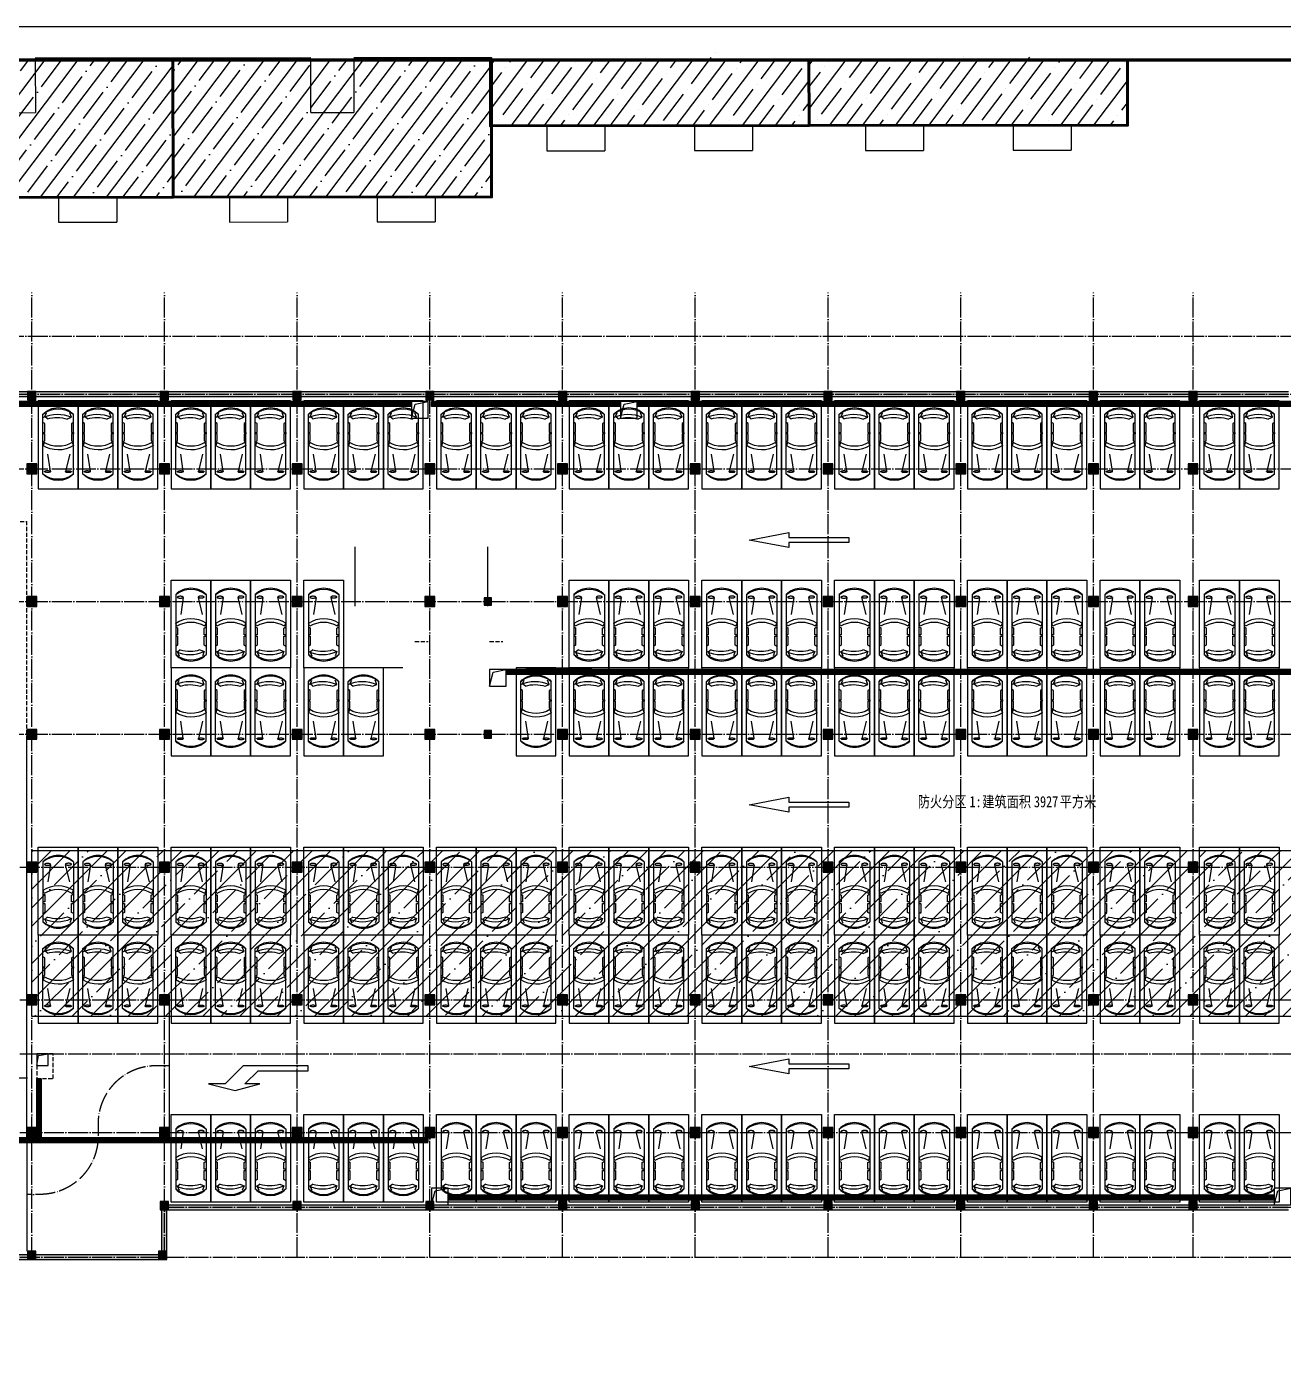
# Model space of a CAD drawing. Extents: x 1922674 to 2277828, y 3052116 to 4032933.
# Drawn here: x 2162848 to 2238592, y 3524327 to 3604810 of the extents above; entities that cross this region are included whole.
import ezdxf

# ---------------------------------------------------------------- set-up
doc = ezdxf.new("R2010")
doc.units = 0
doc.header["$LTSCALE"] = 2
doc.linetypes.add('DASH', pattern=[0.35, 0.25, -0.1])
doc.linetypes.add('DOTE', pattern=[2.42, 2, -0.2, 0.02, -0.2])
doc.layers.get('0').update_dxf_attribs({"linetype": 'CONTINUOUS'})
for name, color, linetype in [('1建筑内墙', 4, 'CONTINUOUS'), ('AXIS', 3, 'CONTINUOUS'), ('DOTE', 1, 'DOTE'), ('HANDRAIL', 3, 'CONTINUOUS'), ('PUB_TEXT', 7, 'CONTINUOUS'), ('PUB_TITLE', 4, 'CONTINUOUS'), ('WINDOW', 4, 'CONTINUOUS'), ('填充', 251, 'CONTINUOUS'), ('墙__实线', 3, 'CONTINUOUS'), ('建筑细部轮廓', 7, 'CONTINUOUS'), ('建筑群', 5, 'CONTINUOUS'), ('排水2', 252, 'CONTINUOUS'), ('柱', 2, 'CONTINUOUS'), ('细轮廓', 7, 'CONTINUOUS'), ('道路', 5, 'CONTINUOUS'), ('铺装1', 254, 'CONTINUOUS')]:
    doc.layers.add(name, color=color, linetype=linetype)
doc.layers.add('早期建筑轮廓线', color=7, linetype='CONTINUOUS', lineweight=60)
doc.styles.add('-黑体', font='simhei.ttf', dxfattribs={"width": 0.8})
doc.styles.get("Standard").update_dxf_attribs({"font": 'simhei.ttf'})
pattern_1 = [(90, (0, 0), (-119.0625, 7e-15), []), (90, (39.69, 39.69), (-119.0625, 7e-15), [])]
pattern_2 = [(90, (0, -50), (-119.0625, 7e-15), []), (90, (39.69, -10.31), (-119.0625, 7e-15), [])]

# ---------------------------------------------------------------- blocks, each defined once
blk = doc.blocks.new('g1')
at = {"layer": '填充', "color": 4, "ltscale": 500}
for p, q in [((625508, 3584271), (627908, 3584271)), ((625508, 3578971), (625508, 3584271)), ((627908, 3584271), (627908, 3578971)), ((625790, 3583388), (625790, 3579779)), ((626249, 3583213), (626092, 3582185)), ((627404, 3582185), (627155, 3583213)), ((627627, 3583388), (627627, 3579779)), ((625868, 3581485), (625803, 3581660)), ((627548, 3581485), (627627, 3581671)), ((625790, 3581452), (625895, 3581387)), ((625895, 3580971), (625790, 3580971)), ((625790, 3580971), (625790, 3580884)), ((625790, 3580884), (625895, 3580884)), ((625895, 3581387), (625895, 3580971)), ((625895, 3580884), (625895, 3580337)), ((627509, 3581376), (627627, 3581452)), ((627509, 3580971), (627509, 3581376)), ((627627, 3580971), (627509, 3580971)), ((627509, 3580337), (627509, 3580884)), ((627509, 3580884), (627627, 3580884)), ((627627, 3580884), (627627, 3580971)), ((625895, 3580337), (625790, 3580271)), ((626065, 3580064), (625895, 3579922)), ((625895, 3579922), (626000, 3579703)), ((627260, 3580064), (627509, 3579965)), ((627509, 3579965), (627404, 3579703)), ((627627, 3580271), (627509, 3580337)), ((627908, 3578971), (625508, 3578971))]:
    blk.add_line(p, q, dxfattribs=at)
for centre, radius, start, end in [((626708, 3582478), 1293, 44.72195, 135.27805), ((626708, 3582217), 1488, 51.885, 128.115), ((625908, 3583235), 20.5, 126.48864, 180), ((625908, 3583235), 20.5, 180, 233.51136), ((625982, 3583134), 146, 107.03374, 126.48864), ((625982, 3583336), 146, 233.51136, 252.96626), ((626032, 3582971), 317, 97.23244, 107.03374), ((626032, 3583500), 317, 252.96626, 262.76756), ((626066, 3582708), 582, 90, 97.23244), ((626066, 3583762), 582, 262.76756, 270), ((626066, 3582708), 582, 82.76756, 90), ((626066, 3583762), 582, 270, 277.23244), ((626099, 3582971), 317, 72.96626, 82.76756), ((626099, 3583500), 317, 277.23244, 287.03374), ((626149, 3583134), 146, 53.51136, 72.96626), ((626149, 3583336), 146, 287.03374, 306.48864), ((626224, 3583235), 20.5, 0, 53.51136), ((626224, 3583235), 20.5, 306.48864, 0), ((627167, 3583246), 20.5, 126.48864, 180), ((627167, 3583246), 20.5, 180, 233.51136), ((627242, 3583145), 146, 107.03374, 126.48864), ((627242, 3583347), 146, 233.51136, 252.96626), ((627292, 3582981), 317, 97.23244, 107.03374), ((627292, 3583511), 317, 252.96626, 262.76756), ((627325, 3582719), 582, 90, 97.23244), ((627325, 3583773), 582, 262.76756, 270), ((627325, 3582719), 582, 82.76756, 90), ((627325, 3583773), 582, 270, 277.23244), ((627359, 3582981), 317, 72.96626, 82.76756), ((627359, 3583511), 317, 277.23244, 287.03374), ((627409, 3583145), 146, 53.51136, 72.96626), ((627409, 3583347), 146, 287.03374, 306.48864), ((627483, 3583246), 20.5, 360, 53.51136), ((627483, 3583246), 20.5, 306.48864, 0), ((626717, 3580226), 1708, 57.79102, 122.88648), ((626708, 3580065), 1650, 59.3925, 120.6075), ((626654, 3581773), 1995, 244.31325, 294.95712), ((626646, 3581926), 1951, 252.69377, 288.34853), ((626708, 3580653), 1268, 223.57202, 316.42798), ((626708, 3580900), 1449, 230.65713, 309.34287)]:
    blk.add_arc(centre, radius, start, end, dxfattribs=at)
at = {"layer": '填充', "color": 4, "ltscale": 500, "width": 0.8, "flags": 9}
for tag in ['YSIZE', 'XSIZE']:
    blk.add_attdef(tag, (625794, 3581628), '', height=0.5, rotation=270, dxfattribs=at)
blk = doc.blocks.new('a00')
at = {"layer": 'PUB_TITLE'}
blk.add_lwpolyline([(2049330, 4204231), (2376330, 4204231), (2376330, 4372431), (2049330, 4372431)], close=True, dxfattribs=at)
at = {"layer": 'PUB_TITLE', "const_width": 200}
blk.add_lwpolyline([(2054330, 4206231), (2374330, 4206231), (2374330, 4370431), (2054330, 4370431)], close=True, dxfattribs=at)

msp = doc.modelspace()

# ---------------------------------------------------------------- hatches: boundary and pattern name
at = {"ltscale": 500}
h = msp.add_hatch(dxfattribs=at)
h.set_pattern_fill('ANSI35', color=253, scale=500, angle=7.88702, style=0)
h.set_pattern_definition([(52.887, (2152972.7, 3590915.7), (-1265.95, 957.88), []), (52.887, (2154084.7, 3591069.8), (-1265.95, 957.88), [1984.375, -396.875, 0, -396.875])])
edge = h.paths.add_edge_path()
edge.add_line((2163366, 3602932), (2171666, 3602938))
h.paths.add_polyline_path([(2152466, 3602810), (2152473, 3594523), (2171673, 3594538), (2171666, 3602810)])
h = msp.add_hatch(dxfattribs=at)
h.set_pattern_fill('ANSI35', color=253, scale=500, angle=7.88702, style=0)
h.set_pattern_definition([(52.887, (2172172.7, 3590931), (-1265.95, 957.88), []), (52.887, (2173284.7, 3591085), (-1265.95, 957.88), [1984.375, -396.875, 0, -396.875])])
edge = h.paths.add_edge_path()
edge.add_line((2182566, 3602947), (2190866, 3602953))
h.paths.add_polyline_path([(2171666, 3602810), (2171673, 3594538), (2190873, 3594553), (2190866, 3602810)])
at = {"layer": 'HANDRAIL', "ltscale": 500}
h = msp.add_hatch(dxfattribs=at)
h.set_pattern_fill('ANSI35', color=8, scale=500, style=0)
h.set_pattern_definition([(45, (0, 0), (-1122.532, 1122.532), []), (45, (1122.5, 0), (-1122.532, 1122.532), [1984.375, -396.875, 0, -396.875])])
h.paths.add_polyline_path([(2163149, 3555169), (2250649, 3555169), (2250649, 3545169), (2163149, 3545169)])
at = {"layer": '墙__实线'}
for points in [[(2162899, 3582819), (2155399, 3582819), (2155399, 3582519), (2162899, 3582519)], [(2170899, 3582819), (2163399, 3582819), (2163399, 3582519), (2170899, 3582519)], [(2178898, 3582819), (2171399, 3582819), (2171399, 3582519), (2178898, 3582519)], [(2186898, 3582819), (2179398, 3582819), (2179398, 3582519), (2186898, 3582519)], [(2194898, 3582819), (2187398, 3582819), (2187398, 3582519), (2194898, 3582519)], [(2202898, 3582819), (2195398, 3582819), (2195398, 3582519), (2202898, 3582519)], [(2210898, 3582819), (2203398, 3582819), (2203398, 3582519), (2210898, 3582519)], [(2218898, 3582819), (2211398, 3582819), (2211398, 3582519), (2218898, 3582519)], [(2226898, 3582819), (2219398, 3582819), (2219398, 3582519), (2226898, 3582519)], [(2232898, 3582819), (2227398, 3582819), (2227398, 3582519), (2232898, 3582519)], [(2238898, 3582819), (2233398, 3582819), (2233398, 3582519), (2238898, 3582519)], [(2171299, 3533519), (2170998, 3533519), (2170998, 3531019), (2171299, 3531019)], [(2178898, 3533819), (2171399, 3533819), (2171399, 3533519), (2178898, 3533519)], [(2186898, 3533819), (2179398, 3533819), (2179398, 3533519), (2186898, 3533519)], [(2194898, 3533819), (2187398, 3533819), (2187398, 3533519), (2194898, 3533519)], [(2202898, 3533819), (2195398, 3533819), (2195398, 3533519), (2202898, 3533519)], [(2210898, 3533819), (2203398, 3533819), (2203398, 3533519), (2210898, 3533519)], [(2218898, 3533819), (2211398, 3533819), (2211398, 3533519), (2218898, 3533519)], [(2226898, 3533819), (2219398, 3533819), (2219398, 3533519), (2226898, 3533519)], [(2232898, 3533819), (2227398, 3533819), (2227398, 3533519), (2232898, 3533519)], [(2238898, 3533819), (2233398, 3533819), (2233398, 3533519), (2238898, 3533519)], [(2162899, 3530819), (2155399, 3530819), (2155399, 3530519), (2162899, 3530519)], [(2170799, 3530819), (2163399, 3530819), (2163399, 3530519), (2170799, 3530519)]]:
    msp.add_hatch(color=94, dxfattribs=at).paths.add_polyline_path(points)
at = {"layer": '排水2'}
h = msp.add_hatch(dxfattribs=at)
h.set_pattern_fill('ANSI32', color=256, scale=25, angle=45, style=0)
h.set_pattern_definition(pattern_1)
h.paths.add_polyline_path([(2186049, 3581919), (2186049, 3582219), (2148699, 3582219), (2148699, 3581919)])
h = msp.add_hatch(dxfattribs=at)
h.set_pattern_fill('ANSI32', color=256, scale=25, angle=45, style=0)
h.set_pattern_definition(pattern_1)
h.paths.add_polyline_path([(2198649, 3581919), (2198649, 3582219), (2187249, 3582219), (2187249, 3581919)])
h = msp.add_hatch(dxfattribs=at)
h.set_pattern_fill('ANSI32', color=256, scale=25, angle=45, style=0)
h.set_pattern_definition(pattern_1)
h.paths.add_polyline_path([(2244049, 3581919), (2244049, 3582219), (2199649, 3582219), (2199649, 3581919)])
h = msp.add_hatch(dxfattribs=at)
h.set_pattern_fill('ANSI32', color=256, scale=25, angle=45, style=0)
h.set_pattern_definition(pattern_1)
h.paths.add_polyline_path([(2249499, 3566069), (2191749, 3566069), (2191749, 3565769), (2249499, 3565769)])
h = msp.add_hatch(dxfattribs=at)
h.set_pattern_fill('ANSI32', color=256, scale=25, angle=315, style=0)
h.set_pattern_definition([(0, (0, 0), (3e-14, 119.0625), []), (0, (39.69, -39.69), (3e-14, 119.0625), [])])
h.paths.add_polyline_path([(2163749, 3541419), (2163449, 3541419), (2163449, 3537869), (2163749, 3537869)])
h = msp.add_hatch(dxfattribs=at)
h.set_pattern_fill('ANSI32', color=256, scale=25, angle=45, style=0)
h.set_pattern_definition(pattern_2)
h.paths.add_polyline_path([(2142899, 3537869), (2142899, 3537569), (2163399, 3537569), (2163399, 3537869)])
h = msp.add_hatch(dxfattribs=at)
h.set_pattern_fill('ANSI32', color=256, scale=25, angle=45, style=0)
h.set_pattern_definition([(90, (0, 0), (-119.0625, 7e-15), []), (90, (39.69, 39.69), (-119.0625, 7e-15), [])])
h.paths.add_polyline_path([(2163399, 3537869), (2164438, 3537869), (2164438, 3537569), (2163399, 3537569)])
h = msp.add_hatch(dxfattribs=at)
h.set_pattern_fill('ANSI32', color=256, scale=25, angle=45, style=0)
h.set_pattern_definition(pattern_2)
h.paths.add_polyline_path([(2187049, 3537869), (2164399, 3537869), (2164399, 3537569), (2187049, 3537569)])
h = msp.add_hatch(dxfattribs=at)
h.set_pattern_fill('ANSI32', color=256, scale=25, angle=45, style=0)
h.set_pattern_definition(pattern_1)
h.paths.add_polyline_path([(2188249, 3534419), (2188249, 3534119), (2238049, 3534119), (2238049, 3534419)])

# ---------------------------------------------------------------- linework, layer by layer
at = {"color": 253, "ltscale": 500}
for p, q in [((2204353, 3603269), (2204353, 3603269)), ((2190799, 3602453), (2191069, 3602810)), ((2190802, 3599824), (2193059, 3602810)), ((2191968, 3602683), (2192064, 3602810)), ((2192042, 3598832), (2195050, 3602810)), ((2193234, 3601725), (2194054, 3602810)), ((2194034, 3598835), (2197040, 3602810)), ((2195937, 3602667), (2195937, 3602667)), ((2196026, 3598837), (2199030, 3602810)), ((2197442, 3602026), (2198035, 3602810)), ((2198018, 3598839), (2201020, 3602810)), ((2198708, 3601069), (2199905, 3602652)), ((2200010, 3598841), (2203011, 3602810)), ((2200145, 3602968), (2200145, 3602968)), ((2201650, 3602327), (2202015, 3602810)), ((2202001, 3598844), (2205001, 3602810)), ((2202917, 3601370), (2204113, 3602953)), ((2203993, 3598846), (2206991, 3602810)), ((2205858, 3602628), (2205996, 3602810)), ((2205985, 3598848), (2208981, 3602810)), ((2207125, 3601671), (2207986, 3602810)), ((2209827, 3602613), (2209827, 3602613)), ((2209999, 3602474), (2210253, 3602810)), ((2210002, 3599846), (2212243, 3602810)), ((2211168, 3602704), (2211248, 3602810)), ((2211242, 3598854), (2214233, 3602810)), ((2212434, 3601747), (2213238, 3602810)), ((2213234, 3598856), (2216224, 3602810)), ((2215137, 3602689), (2215137, 3602689)), ((2215226, 3598858), (2218214, 3602810)), ((2216642, 3602048), (2217219, 3602810)), ((2217218, 3598861), (2220204, 3602810)), ((2217908, 3601090), (2219105, 3602673)), ((2219209, 3598863), (2222194, 3602810)), ((2219345, 3602990), (2219345, 3602990)), ((2220850, 3602349), (2221199, 3602810)), ((2221201, 3598865), (2224184, 3602810)), ((2222117, 3601391), (2223313, 3602974)), ((2223193, 3598867), (2226175, 3602810)), ((2225058, 3602650), (2225180, 3602810)), ((2225185, 3598870), (2228165, 3602810)), ((2226325, 3601692), (2227170, 3602810)), ((2229027, 3602634), (2229027, 3602634)), ((2190800, 3601138), (2191489, 3602050)), ((2191728, 3602366), (2191728, 3602366)), ((2194500, 3600768), (2195697, 3602351)), ((2197203, 3601710), (2197203, 3601710)), ((2199975, 3600111), (2201172, 3601694)), ((2201411, 3602011), (2201411, 3602011)), ((2204183, 3600412), (2205380, 3601995)), ((2205619, 3602312), (2205619, 3602312)), ((2208391, 3600713), (2209588, 3602296)), ((2210000, 3601160), (2210689, 3602071)), ((2210928, 3602388), (2210928, 3602388)), ((2213700, 3600789), (2214897, 3602372)), ((2216403, 3601731), (2216403, 3601731)), ((2219175, 3600133), (2220372, 3601716)), ((2220611, 3602032), (2220611, 3602032)), ((2223383, 3600434), (2224580, 3602017)), ((2224819, 3602333), (2224819, 3602333)), ((2227591, 3600735), (2228788, 3602318)), ((2191559, 3599509), (2192755, 3601092)), ((2192995, 3601409), (2192995, 3601409)), ((2195767, 3599810), (2196963, 3601393)), ((2202677, 3601053), (2202677, 3601053)), ((2205449, 3599455), (2206646, 3601038)), ((2206885, 3601354), (2206885, 3601354)), ((2207977, 3598850), (2210000, 3601525)), ((2210759, 3599531), (2211955, 3601114)), ((2212195, 3601430), (2212195, 3601430)), ((2214967, 3599832), (2216163, 3601415)), ((2221877, 3601075), (2221877, 3601075)), ((2224649, 3599476), (2225846, 3601059)), ((2226085, 3601376), (2226085, 3601376)), ((2227177, 3598872), (2229200, 3601547)), ((2193038, 3598833), (2194022, 3600135)), ((2194261, 3600451), (2194261, 3600451)), ((2197033, 3598853), (2198230, 3600436)), ((2198469, 3600752), (2198469, 3600752)), ((2201241, 3599154), (2202438, 3600737)), ((2203943, 3600096), (2203943, 3600096)), ((2206981, 3598849), (2207912, 3600080)), ((2208152, 3600397), (2208152, 3600397)), ((2209657, 3599756), (2210001, 3600211)), ((2212238, 3598855), (2213222, 3600156)), ((2213461, 3600473), (2213461, 3600473)), ((2216233, 3598874), (2217430, 3600457)), ((2217669, 3600774), (2217669, 3600774)), ((2220441, 3599175), (2221638, 3600758)), ((2223143, 3600117), (2223143, 3600117)), ((2226181, 3598871), (2227112, 3600102)), ((2227351, 3600418), (2227351, 3600418)), ((2228857, 3599777), (2229201, 3600232)), ((2191319, 3599193), (2191319, 3599193)), ((2195527, 3599494), (2195527, 3599494)), ((2199014, 3598840), (2199496, 3599478)), ((2199735, 3599795), (2199735, 3599795)), ((2202997, 3598845), (2203704, 3599779)), ((2209418, 3599439), (2209418, 3599439)), ((2210519, 3599214), (2210519, 3599214)), ((2214230, 3598857), (2214488, 3599199)), ((2214727, 3599515), (2214727, 3599515)), ((2218214, 3598862), (2218696, 3599500)), ((2218935, 3599816), (2218935, 3599816)), ((2222197, 3598866), (2222904, 3599801)), ((2228618, 3599461), (2228618, 3599461)), ((2191046, 3598831), (2191080, 3598876)), ((2195030, 3598836), (2195288, 3599177)), ((2205210, 3599138), (2205210, 3599138)), ((2208973, 3598851), (2209178, 3599123)), ((2209969, 3598852), (2210003, 3598897)), ((2210246, 3598853), (2210280, 3598898)), ((2224410, 3599160), (2224410, 3599160)), ((2228173, 3598873), (2228378, 3599144)), ((2229169, 3598874), (2229203, 3598918))]:
    msp.add_line(p, q, dxfattribs=at)
at = {"layer": '1建筑内墙', "linetype": 'DASH', "ltscale": 500}
for p, q in [((2186249, 3567769), (2187049, 3567769)), ((2190749, 3567769), (2191549, 3567769))]:
    msp.add_line(p, q, dxfattribs=at)
at = {"layer": 'AXIS'}
for p, q in [((2182649, 3569889), (2182649, 3573472)), ((2190649, 3569889), (2190649, 3573472)), ((2185517, 3566169), (2181522, 3566169)), ((2192926, 3566169), (2196921, 3566169))]:
    msp.add_line(p, q, dxfattribs=at)
at = {"layer": 'DOTE', "ltscale": 300}
for p, q in [((2163149, 3530669), (2163149, 3588797)), ((2171149, 3530669), (2171149, 3588797)), ((2179149, 3530669), (2179149, 3588797)), ((2187149, 3530669), (2187149, 3588797)), ((2195149, 3530669), (2195149, 3588797)), ((2203149, 3530669), (2203149, 3588797)), ((2211149, 3530669), (2211149, 3588797)), ((2219149, 3530669), (2219149, 3588797)), ((2227149, 3530669), (2227149, 3588797)), ((2233149, 3530669), (2233149, 3588797)), ((2056924, 3586169), (2254113, 3586169)), ((2149149, 3582669), (2253863, 3582669)), ((2056924, 3578169), (2253863, 3578169)), ((2056924, 3570169), (2253863, 3570169)), ((2056924, 3562169), (2253863, 3562169)), ((2140663, 3554169), (2253863, 3554169)), ((2140663, 3546169), (2253863, 3546169)), ((2140663, 3542919), (2253863, 3542919)), ((2140663, 3538169), (2253863, 3538169)), ((2171149, 3533669), (2253863, 3533669)), ((2140663, 3530669), (2253863, 3530669))]:
    msp.add_line(p, q, dxfattribs=at)
at = {"layer": 'DOTE', "ltscale": 300, "flags": 128}
msp.add_lwpolyline([(2171449, 3542194), (2170649, 3542194, 0.414214), (2167149, 3538694), (2167149, 3537944, -0.414214), (2163649, 3534444), (2162849, 3534444)], format="xyb", dxfattribs=at)
at = {"layer": 'HANDRAIL', "color": 8, "ltscale": 500, "elevation": 0}
msp.add_lwpolyline([(2163149, 3555169), (2250649, 3555169), (2250649, 3545169), (2163149, 3545169)], close=True, dxfattribs=at)
at = {"layer": 'WINDOW'}
for points in [[(2212395, 3573727), (2208795, 3573727), (2208795, 3573427), (2206395, 3573877), (2208795, 3574327), (2208795, 3574027), (2212395, 3574027)], [(2212395, 3557778), (2208795, 3557778), (2208795, 3557478), (2206395, 3557928), (2208795, 3558378), (2208795, 3558078), (2212395, 3558078)], [(2179805, 3542199), (2175905, 3542199), (2174805, 3541099), (2173805, 3541099), (2175405, 3540699), (2176905, 3541099), (2176005, 3541099), (2176805, 3541899), (2179805, 3541899)], [(2212395, 3542008), (2208795, 3542008), (2208795, 3541708), (2206395, 3542158), (2208795, 3542608), (2208795, 3542308), (2212395, 3542308)]]:
    msp.add_lwpolyline(points, close=True, dxfattribs=at)
at = {"layer": '墙__实线', "color": 94}
for p, q in [((2155399, 3582819), (2162899, 3582819)), ((2155399, 3582519), (2162899, 3582519)), ((2163399, 3582819), (2170899, 3582819)), ((2163399, 3582519), (2170899, 3582519)), ((2171399, 3582819), (2178898, 3582819)), ((2171399, 3582519), (2178898, 3582519)), ((2179398, 3582819), (2186898, 3582819)), ((2179398, 3582519), (2186898, 3582519)), ((2187398, 3582819), (2194898, 3582819)), ((2187398, 3582519), (2194898, 3582519)), ((2195398, 3582819), (2202898, 3582819)), ((2195398, 3582519), (2202898, 3582519)), ((2203398, 3582819), (2210898, 3582819)), ((2203398, 3582519), (2210898, 3582519)), ((2211398, 3582819), (2218898, 3582819)), ((2211398, 3582519), (2218898, 3582519)), ((2219398, 3582819), (2226898, 3582819)), ((2219398, 3582519), (2226898, 3582519)), ((2227398, 3582819), (2232898, 3582819)), ((2227398, 3582519), (2232898, 3582519)), ((2233398, 3582819), (2238898, 3582819)), ((2233398, 3582519), (2238898, 3582519)), ((2170998, 3531019), (2170998, 3533519)), ((2171299, 3531019), (2171299, 3533519)), ((2171399, 3533819), (2178898, 3533819)), ((2171399, 3533519), (2178898, 3533519)), ((2179398, 3533819), (2186898, 3533819)), ((2179398, 3533519), (2186898, 3533519)), ((2187398, 3533819), (2194898, 3533819)), ((2187398, 3533519), (2194898, 3533519)), ((2195398, 3533819), (2202898, 3533819)), ((2195398, 3533519), (2202898, 3533519)), ((2203398, 3533819), (2210898, 3533819)), ((2203398, 3533519), (2210898, 3533519)), ((2211398, 3533819), (2218898, 3533819)), ((2211398, 3533519), (2218898, 3533519)), ((2219398, 3533819), (2226898, 3533819)), ((2219398, 3533519), (2226898, 3533519)), ((2227398, 3533819), (2232898, 3533819)), ((2227398, 3533519), (2232898, 3533519)), ((2233398, 3533819), (2238898, 3533819)), ((2233398, 3533519), (2238898, 3533519)), ((2155399, 3530819), (2162899, 3530819)), ((2163399, 3530819), (2170799, 3530819)), ((2155399, 3530519), (2162899, 3530519)), ((2163399, 3530519), (2170799, 3530519))]:
    msp.add_line(p, q, dxfattribs=at)
at = {"layer": '建筑细部轮廓', "ltscale": 500}
for p, q in [((2171449, 3538469), (2171449, 3545919)), ((2162849, 3537869), (2162849, 3531019))]:
    msp.add_line(p, q, dxfattribs=at)
at = {"layer": '建筑群', "color": 253, "elevation": 2254}
for points in [[(2163366, 3602932), (2171666, 3602938)], [(2171666, 3602938), (2179966, 3602945)], [(2171673, 3594538), (2171666, 3602938)], [(2171666, 3602938), (2171673, 3594538)], [(2182566, 3602947), (2190866, 3602953)], [(2190866, 3602953), (2190873, 3594553)], [(2155873, 3594526), (2168273, 3594535)], [(2171673, 3594538), (2168273, 3594535)], [(2175073, 3594541), (2171673, 3594538)], [(2175073, 3594541), (2187473, 3594551)], [(2190873, 3594553), (2187473, 3594551)]]:
    msp.add_lwpolyline(points, dxfattribs=at)
at = {"layer": '建筑群', "color": 253, "elevation": 2254, "flags": 128}
for points in [[(2190803, 3598831), (2190798, 3602810)], [(2210003, 3598853), (2209998, 3602810)], [(2209998, 3602810), (2210003, 3598853)], [(2229198, 3602810), (2229203, 3598874)], [(2194203, 3598835), (2190803, 3598831)], [(2194203, 3598835), (2206603, 3598849)], [(2210003, 3598853), (2206603, 3598849)], [(2213403, 3598856), (2210003, 3598853)], [(2213403, 3598856), (2225803, 3598870)], [(2229203, 3598874), (2225803, 3598870)]]:
    msp.add_lwpolyline(points, dxfattribs=at)
at = {"layer": '早期建筑轮廓线', "color": 253, "elevation": 2254}
for points in [[(2171666, 3602810), (2171673, 3594538), (2152473, 3594523), (2152466, 3602923), (2158768, 3602928)], [(2190866, 3602810), (2190873, 3594553), (2171673, 3594538), (2171666, 3602810)]]:
    msp.add_lwpolyline(points, dxfattribs=at)
at = {"layer": '早期建筑轮廓线', "color": 253, "elevation": 2254, "flags": 128}
for points in [[(2209998, 3602810), (2210003, 3598853), (2190803, 3598831), (2190798, 3602810)], [(2229198, 3602810), (2229203, 3598874), (2210003, 3598853), (2209998, 3602810)]]:
    msp.add_lwpolyline(points, dxfattribs=at)
at = {"layer": '柱'}
for p, q in [((2162899, 3582819), (2162899, 3582319)), ((2163399, 3582819), (2162899, 3582819)), ((2162899, 3582319), (2163399, 3582319)), ((2163399, 3582319), (2163399, 3582819)), ((2170899, 3582819), (2170899, 3582319)), ((2171399, 3582819), (2170899, 3582819)), ((2170899, 3582319), (2171399, 3582319)), ((2171399, 3582319), (2171399, 3582819)), ((2178898, 3582819), (2178898, 3582319)), ((2179398, 3582819), (2178898, 3582819)), ((2178898, 3582319), (2179398, 3582319)), ((2179398, 3582319), (2179398, 3582819)), ((2186898, 3582819), (2186898, 3582319)), ((2187398, 3582819), (2186898, 3582819)), ((2186898, 3582319), (2187398, 3582319)), ((2187398, 3582319), (2187398, 3582819)), ((2194898, 3582819), (2194898, 3582319)), ((2195398, 3582819), (2194898, 3582819)), ((2194898, 3582319), (2195398, 3582319)), ((2195398, 3582319), (2195398, 3582819)), ((2202898, 3582819), (2202898, 3582319)), ((2203398, 3582819), (2202898, 3582819)), ((2202898, 3582319), (2203398, 3582319)), ((2203398, 3582319), (2203398, 3582819)), ((2210898, 3582819), (2210898, 3582319)), ((2211398, 3582819), (2210898, 3582819)), ((2210898, 3582319), (2211398, 3582319)), ((2211398, 3582319), (2211398, 3582819)), ((2218898, 3582819), (2218898, 3582319)), ((2219398, 3582819), (2218898, 3582819)), ((2218898, 3582319), (2219398, 3582319)), ((2219398, 3582319), (2219398, 3582819)), ((2226898, 3582819), (2226898, 3582319)), ((2227398, 3582819), (2226898, 3582819)), ((2226898, 3582319), (2227398, 3582319)), ((2227398, 3582319), (2227398, 3582819)), ((2232898, 3582819), (2232898, 3582319)), ((2233398, 3582819), (2232898, 3582819)), ((2232898, 3582319), (2233398, 3582319)), ((2233398, 3582319), (2233398, 3582819)), ((2162849, 3578469), (2162849, 3577869)), ((2163449, 3578469), (2162849, 3578469)), ((2163449, 3577869), (2163449, 3578469)), ((2170849, 3578469), (2170849, 3577869)), ((2171449, 3578469), (2170849, 3578469)), ((2171449, 3577869), (2171449, 3578469)), ((2178848, 3578469), (2178848, 3577869)), ((2179448, 3578469), (2178848, 3578469)), ((2179448, 3577869), (2179448, 3578469)), ((2186848, 3578469), (2186848, 3577869)), ((2187448, 3578469), (2186848, 3578469)), ((2187448, 3577869), (2187448, 3578469)), ((2194848, 3578469), (2194848, 3577869)), ((2195448, 3578469), (2194848, 3578469)), ((2195448, 3577869), (2195448, 3578469)), ((2202848, 3578469), (2202848, 3577869)), ((2203448, 3578469), (2202848, 3578469)), ((2203448, 3577869), (2203448, 3578469)), ((2210848, 3578469), (2210848, 3577869)), ((2211448, 3578469), (2210848, 3578469)), ((2211448, 3577869), (2211448, 3578469)), ((2218848, 3578469), (2218848, 3577869)), ((2219448, 3578469), (2218848, 3578469)), ((2219448, 3577869), (2219448, 3578469)), ((2226848, 3578469), (2226848, 3577869)), ((2227448, 3578469), (2226848, 3578469)), ((2227448, 3577869), (2227448, 3578469)), ((2232848, 3578469), (2232848, 3577869)), ((2233448, 3578469), (2232848, 3578469)), ((2233448, 3577869), (2233448, 3578469)), ((2162849, 3577869), (2163449, 3577869)), ((2170849, 3577869), (2171449, 3577869)), ((2178848, 3577869), (2179448, 3577869)), ((2186848, 3577869), (2187448, 3577869)), ((2194848, 3577869), (2195448, 3577869)), ((2202848, 3577869), (2203448, 3577869)), ((2210848, 3577869), (2211448, 3577869)), ((2218848, 3577869), (2219448, 3577869)), ((2226848, 3577869), (2227448, 3577869)), ((2232848, 3577869), (2233448, 3577869)), ((2162849, 3570469), (2162849, 3569869)), ((2163449, 3570469), (2162849, 3570469)), ((2163449, 3569869), (2163449, 3570469)), ((2170849, 3570469), (2170849, 3569869)), ((2171449, 3570469), (2170849, 3570469)), ((2171449, 3569869), (2171449, 3570469)), ((2178848, 3570469), (2178848, 3569869)), ((2179448, 3570469), (2178848, 3570469)), ((2179448, 3569869), (2179448, 3570469)), ((2186848, 3570469), (2186848, 3569869)), ((2187448, 3570469), (2186848, 3570469)), ((2187448, 3569869), (2187448, 3570469)), ((2190423, 3570394), (2190423, 3569944)), ((2190873, 3570394), (2190423, 3570394)), ((2190873, 3569944), (2190873, 3570394)), ((2194848, 3570469), (2194848, 3569869)), ((2195448, 3570469), (2194848, 3570469)), ((2195448, 3569869), (2195448, 3570469)), ((2202848, 3570469), (2202848, 3569869)), ((2203448, 3570469), (2202848, 3570469)), ((2203448, 3569869), (2203448, 3570469)), ((2210848, 3570469), (2210848, 3569869)), ((2211448, 3570469), (2210848, 3570469)), ((2211448, 3569869), (2211448, 3570469)), ((2218848, 3570469), (2218848, 3569869)), ((2219448, 3570469), (2218848, 3570469)), ((2219448, 3569869), (2219448, 3570469)), ((2226848, 3570469), (2226848, 3569869)), ((2227448, 3570469), (2226848, 3570469)), ((2227448, 3569869), (2227448, 3570469)), ((2232848, 3570469), (2232848, 3569869)), ((2233448, 3570469), (2232848, 3570469)), ((2233448, 3569869), (2233448, 3570469)), ((2162849, 3569869), (2163449, 3569869)), ((2170849, 3569869), (2171449, 3569869)), ((2178848, 3569869), (2179448, 3569869)), ((2186848, 3569869), (2187448, 3569869)), ((2190423, 3569944), (2190873, 3569944)), ((2194848, 3569869), (2195448, 3569869)), ((2202848, 3569869), (2203448, 3569869)), ((2210848, 3569869), (2211448, 3569869)), ((2218848, 3569869), (2219448, 3569869)), ((2226848, 3569869), (2227448, 3569869)), ((2232848, 3569869), (2233448, 3569869)), ((2162849, 3562469), (2162849, 3561869)), ((2163449, 3562469), (2162849, 3562469)), ((2163449, 3561869), (2163449, 3562469)), ((2170849, 3562469), (2170849, 3561869)), ((2171449, 3562469), (2170849, 3562469)), ((2171449, 3561869), (2171449, 3562469)), ((2178848, 3562469), (2178848, 3561869)), ((2179448, 3562469), (2178848, 3562469)), ((2179448, 3561869), (2179448, 3562469)), ((2186848, 3562469), (2186848, 3561869)), ((2187448, 3562469), (2186848, 3562469)), ((2187448, 3561869), (2187448, 3562469)), ((2190423, 3562394), (2190423, 3561944)), ((2190873, 3562394), (2190423, 3562394)), ((2190873, 3561944), (2190873, 3562394)), ((2194848, 3562469), (2194848, 3561869)), ((2195448, 3562469), (2194848, 3562469)), ((2195448, 3561869), (2195448, 3562469)), ((2202848, 3562469), (2202848, 3561869)), ((2203448, 3562469), (2202848, 3562469)), ((2203448, 3561869), (2203448, 3562469)), ((2210848, 3562469), (2210848, 3561869)), ((2211448, 3562469), (2210848, 3562469)), ((2211448, 3561869), (2211448, 3562469)), ((2218848, 3562469), (2218848, 3561869)), ((2219448, 3562469), (2218848, 3562469)), ((2219448, 3561869), (2219448, 3562469)), ((2226848, 3562469), (2226848, 3561869)), ((2227448, 3562469), (2226848, 3562469)), ((2227448, 3561869), (2227448, 3562469)), ((2232848, 3562469), (2232848, 3561869)), ((2233448, 3562469), (2232848, 3562469)), ((2233448, 3561869), (2233448, 3562469)), ((2162849, 3561869), (2163449, 3561869)), ((2170849, 3561869), (2171449, 3561869)), ((2178848, 3561869), (2179448, 3561869)), ((2186848, 3561869), (2187448, 3561869)), ((2190423, 3561944), (2190873, 3561944)), ((2194848, 3561869), (2195448, 3561869)), ((2202848, 3561869), (2203448, 3561869)), ((2210848, 3561869), (2211448, 3561869)), ((2218848, 3561869), (2219448, 3561869)), ((2226848, 3561869), (2227448, 3561869)), ((2232848, 3561869), (2233448, 3561869)), ((2162849, 3554469), (2162849, 3553869)), ((2163449, 3554469), (2162849, 3554469)), ((2163449, 3553869), (2163449, 3554469)), ((2170849, 3554469), (2170849, 3553869)), ((2171449, 3554469), (2170849, 3554469)), ((2171449, 3553869), (2171449, 3554469)), ((2178848, 3554469), (2178848, 3553869)), ((2179448, 3554469), (2178848, 3554469)), ((2179448, 3553869), (2179448, 3554469)), ((2186848, 3554469), (2186848, 3553869)), ((2187448, 3554469), (2186848, 3554469)), ((2187448, 3553869), (2187448, 3554469)), ((2194848, 3554469), (2194848, 3553869)), ((2195448, 3554469), (2194848, 3554469)), ((2195448, 3553869), (2195448, 3554469)), ((2202848, 3554469), (2202848, 3553869)), ((2203448, 3554469), (2202848, 3554469)), ((2203448, 3553869), (2203448, 3554469)), ((2210848, 3554469), (2210848, 3553869)), ((2211448, 3554469), (2210848, 3554469)), ((2211448, 3553869), (2211448, 3554469)), ((2218848, 3554469), (2218848, 3553869)), ((2219448, 3554469), (2218848, 3554469)), ((2219448, 3553869), (2219448, 3554469)), ((2226848, 3554469), (2226848, 3553869)), ((2227448, 3554469), (2226848, 3554469)), ((2227448, 3553869), (2227448, 3554469)), ((2232848, 3554469), (2232848, 3553869)), ((2233448, 3554469), (2232848, 3554469)), ((2233448, 3553869), (2233448, 3554469)), ((2162849, 3553869), (2163449, 3553869)), ((2170849, 3553869), (2171449, 3553869)), ((2178848, 3553869), (2179448, 3553869)), ((2186848, 3553869), (2187448, 3553869)), ((2194848, 3553869), (2195448, 3553869)), ((2202848, 3553869), (2203448, 3553869)), ((2210848, 3553869), (2211448, 3553869)), ((2218848, 3553869), (2219448, 3553869)), ((2226848, 3553869), (2227448, 3553869)), ((2232848, 3553869), (2233448, 3553869)), ((2162849, 3546469), (2162849, 3545869)), ((2163449, 3546469), (2162849, 3546469)), ((2163449, 3545869), (2163449, 3546469)), ((2170849, 3546469), (2170849, 3545869)), ((2171449, 3546469), (2170849, 3546469)), ((2171449, 3545869), (2171449, 3546469)), ((2178848, 3546469), (2178848, 3545869)), ((2179448, 3546469), (2178848, 3546469)), ((2179448, 3545869), (2179448, 3546469)), ((2186848, 3546469), (2186848, 3545869)), ((2187448, 3546469), (2186848, 3546469)), ((2187448, 3545869), (2187448, 3546469)), ((2194848, 3546469), (2194848, 3545869)), ((2195448, 3546469), (2194848, 3546469)), ((2195448, 3545869), (2195448, 3546469)), ((2202848, 3546469), (2202848, 3545869)), ((2203448, 3546469), (2202848, 3546469)), ((2203448, 3545869), (2203448, 3546469)), ((2210848, 3546469), (2210848, 3545869)), ((2211448, 3546469), (2210848, 3546469)), ((2211448, 3545869), (2211448, 3546469)), ((2218848, 3546469), (2218848, 3545869)), ((2219448, 3546469), (2218848, 3546469)), ((2219448, 3545869), (2219448, 3546469)), ((2226848, 3546469), (2226848, 3545869)), ((2227448, 3546469), (2226848, 3546469)), ((2227448, 3545869), (2227448, 3546469)), ((2232848, 3546469), (2232848, 3545869)), ((2233448, 3546469), (2232848, 3546469)), ((2233448, 3545869), (2233448, 3546469)), ((2162849, 3545869), (2163449, 3545869)), ((2170849, 3545869), (2171449, 3545869)), ((2178848, 3545869), (2179448, 3545869)), ((2186848, 3545869), (2187448, 3545869)), ((2194848, 3545869), (2195448, 3545869)), ((2202848, 3545869), (2203448, 3545869)), ((2210848, 3545869), (2211448, 3545869)), ((2218848, 3545869), (2219448, 3545869)), ((2226848, 3545869), (2227448, 3545869)), ((2232848, 3545869), (2233448, 3545869)), ((2162849, 3538469), (2162849, 3537869)), ((2163449, 3538469), (2162849, 3538469)), ((2163449, 3537869), (2163449, 3538469)), ((2170849, 3538469), (2170849, 3537869)), ((2171449, 3538469), (2170849, 3538469)), ((2171449, 3537869), (2171449, 3538469)), ((2178848, 3538469), (2178848, 3537869)), ((2179448, 3538469), (2178848, 3538469)), ((2179448, 3537869), (2179448, 3538469)), ((2186848, 3538469), (2186848, 3537869)), ((2187448, 3538469), (2186848, 3538469)), ((2187448, 3537869), (2187448, 3538469)), ((2194848, 3538469), (2194848, 3537869)), ((2195448, 3538469), (2194848, 3538469)), ((2195448, 3537869), (2195448, 3538469)), ((2202848, 3538469), (2202848, 3537869)), ((2203448, 3538469), (2202848, 3538469)), ((2203448, 3537869), (2203448, 3538469)), ((2210848, 3538469), (2210848, 3537869)), ((2211448, 3538469), (2210848, 3538469)), ((2211448, 3537869), (2211448, 3538469)), ((2218848, 3538469), (2218848, 3537869)), ((2219448, 3538469), (2218848, 3538469)), ((2219448, 3537869), (2219448, 3538469)), ((2226848, 3538469), (2226848, 3537869)), ((2227448, 3538469), (2226848, 3538469)), ((2227448, 3537869), (2227448, 3538469)), ((2232848, 3538469), (2232848, 3537869)), ((2233448, 3538469), (2232848, 3538469)), ((2233448, 3537869), (2233448, 3538469)), ((2162849, 3537869), (2163449, 3537869)), ((2170849, 3537869), (2171449, 3537869)), ((2178848, 3537869), (2179448, 3537869)), ((2186848, 3537869), (2187448, 3537869)), ((2194848, 3537869), (2195448, 3537869)), ((2202848, 3537869), (2203448, 3537869)), ((2210848, 3537869), (2211448, 3537869)), ((2218848, 3537869), (2219448, 3537869)), ((2226848, 3537869), (2227448, 3537869)), ((2232848, 3537869), (2233448, 3537869)), ((2170899, 3534019), (2170899, 3533519)), ((2171399, 3534019), (2170899, 3534019)), ((2171399, 3533519), (2171399, 3534019)), ((2178898, 3534019), (2178898, 3533519)), ((2179398, 3534019), (2178898, 3534019)), ((2179398, 3533519), (2179398, 3534019)), ((2186898, 3534019), (2186898, 3533519)), ((2187398, 3534019), (2186898, 3534019)), ((2187398, 3533519), (2187398, 3534019)), ((2194898, 3534019), (2194898, 3533519)), ((2195398, 3534019), (2194898, 3534019)), ((2195398, 3533519), (2195398, 3534019)), ((2202898, 3534019), (2202898, 3533519)), ((2203398, 3534019), (2202898, 3534019)), ((2203398, 3533519), (2203398, 3534019)), ((2210898, 3534019), (2210898, 3533519)), ((2211398, 3534019), (2210898, 3534019)), ((2211398, 3533519), (2211398, 3534019)), ((2218898, 3534019), (2218898, 3533519)), ((2219398, 3534019), (2218898, 3534019)), ((2219398, 3533519), (2219398, 3534019)), ((2226898, 3534019), (2226898, 3533519)), ((2227398, 3534019), (2226898, 3534019)), ((2227398, 3533519), (2227398, 3534019)), ((2232898, 3534019), (2232898, 3533519)), ((2233398, 3534019), (2232898, 3534019)), ((2233398, 3533519), (2233398, 3534019)), ((2170899, 3533519), (2171399, 3533519)), ((2178898, 3533519), (2179398, 3533519)), ((2186898, 3533519), (2187398, 3533519)), ((2194898, 3533519), (2195398, 3533519)), ((2202898, 3533519), (2203398, 3533519)), ((2210898, 3533519), (2211398, 3533519)), ((2218898, 3533519), (2219398, 3533519)), ((2226898, 3533519), (2227398, 3533519)), ((2232898, 3533519), (2233398, 3533519)), ((2162899, 3531019), (2162899, 3530519)), ((2163399, 3531019), (2162899, 3531019)), ((2163399, 3530519), (2163399, 3531019)), ((2170799, 3531019), (2170799, 3530519)), ((2171299, 3531019), (2170799, 3531019)), ((2171299, 3530519), (2171299, 3531019)), ((2162899, 3530519), (2163399, 3530519)), ((2170799, 3530519), (2171299, 3530519))]:
    msp.add_line(p, q, dxfattribs=at)
for points in [[(2162899, 3582819), (2163399, 3582819), (2162899, 3582319), (2163399, 3582319)], [(2170899, 3582819), (2171399, 3582819), (2170899, 3582319), (2171399, 3582319)], [(2178898, 3582819), (2179398, 3582819), (2178898, 3582319), (2179398, 3582319)], [(2186898, 3582819), (2187398, 3582819), (2186898, 3582319), (2187398, 3582319)], [(2194898, 3582819), (2195398, 3582819), (2194898, 3582319), (2195398, 3582319)], [(2202898, 3582819), (2203398, 3582819), (2202898, 3582319), (2203398, 3582319)], [(2210898, 3582819), (2211398, 3582819), (2210898, 3582319), (2211398, 3582319)], [(2218898, 3582819), (2219398, 3582819), (2218898, 3582319), (2219398, 3582319)], [(2226898, 3582819), (2227398, 3582819), (2226898, 3582319), (2227398, 3582319)], [(2232898, 3582819), (2233398, 3582819), (2232898, 3582319), (2233398, 3582319)], [(2162849, 3578469), (2163449, 3578469), (2162849, 3577869), (2163449, 3577869)], [(2170849, 3578469), (2171449, 3578469), (2170849, 3577869), (2171449, 3577869)], [(2178848, 3578469), (2179448, 3578469), (2178848, 3577869), (2179448, 3577869)], [(2186848, 3578469), (2187448, 3578469), (2186848, 3577869), (2187448, 3577869)], [(2194848, 3578469), (2195448, 3578469), (2194848, 3577869), (2195448, 3577869)], [(2202848, 3578469), (2203448, 3578469), (2202848, 3577869), (2203448, 3577869)], [(2210848, 3578469), (2211448, 3578469), (2210848, 3577869), (2211448, 3577869)], [(2218848, 3578469), (2219448, 3578469), (2218848, 3577869), (2219448, 3577869)], [(2226848, 3578469), (2227448, 3578469), (2226848, 3577869), (2227448, 3577869)], [(2232848, 3578469), (2233448, 3578469), (2232848, 3577869), (2233448, 3577869)], [(2162849, 3570469), (2163449, 3570469), (2162849, 3569869), (2163449, 3569869)], [(2170849, 3570469), (2171449, 3570469), (2170849, 3569869), (2171449, 3569869)], [(2178848, 3570469), (2179448, 3570469), (2178848, 3569869), (2179448, 3569869)], [(2186848, 3570469), (2187448, 3570469), (2186848, 3569869), (2187448, 3569869)], [(2190423, 3570394), (2190873, 3570394), (2190423, 3569944), (2190873, 3569944)], [(2194848, 3570469), (2195448, 3570469), (2194848, 3569869), (2195448, 3569869)], [(2202848, 3570469), (2203448, 3570469), (2202848, 3569869), (2203448, 3569869)], [(2210848, 3570469), (2211448, 3570469), (2210848, 3569869), (2211448, 3569869)], [(2218848, 3570469), (2219448, 3570469), (2218848, 3569869), (2219448, 3569869)], [(2226848, 3570469), (2227448, 3570469), (2226848, 3569869), (2227448, 3569869)], [(2232848, 3570469), (2233448, 3570469), (2232848, 3569869), (2233448, 3569869)], [(2162849, 3562469), (2163449, 3562469), (2162849, 3561869), (2163449, 3561869)], [(2170849, 3562469), (2171449, 3562469), (2170849, 3561869), (2171449, 3561869)], [(2178848, 3562469), (2179448, 3562469), (2178848, 3561869), (2179448, 3561869)], [(2186848, 3562469), (2187448, 3562469), (2186848, 3561869), (2187448, 3561869)], [(2190423, 3562394), (2190873, 3562394), (2190423, 3561944), (2190873, 3561944)], [(2194848, 3562469), (2195448, 3562469), (2194848, 3561869), (2195448, 3561869)], [(2202848, 3562469), (2203448, 3562469), (2202848, 3561869), (2203448, 3561869)], [(2210848, 3562469), (2211448, 3562469), (2210848, 3561869), (2211448, 3561869)], [(2218848, 3562469), (2219448, 3562469), (2218848, 3561869), (2219448, 3561869)], [(2226848, 3562469), (2227448, 3562469), (2226848, 3561869), (2227448, 3561869)], [(2232848, 3562469), (2233448, 3562469), (2232848, 3561869), (2233448, 3561869)], [(2162849, 3554469), (2163449, 3554469), (2162849, 3553869), (2163449, 3553869)], [(2170849, 3554469), (2171449, 3554469), (2170849, 3553869), (2171449, 3553869)], [(2178848, 3554469), (2179448, 3554469), (2178848, 3553869), (2179448, 3553869)], [(2186848, 3554469), (2187448, 3554469), (2186848, 3553869), (2187448, 3553869)], [(2194848, 3554469), (2195448, 3554469), (2194848, 3553869), (2195448, 3553869)], [(2202848, 3554469), (2203448, 3554469), (2202848, 3553869), (2203448, 3553869)], [(2210848, 3554469), (2211448, 3554469), (2210848, 3553869), (2211448, 3553869)], [(2218848, 3554469), (2219448, 3554469), (2218848, 3553869), (2219448, 3553869)], [(2226848, 3554469), (2227448, 3554469), (2226848, 3553869), (2227448, 3553869)], [(2232848, 3554469), (2233448, 3554469), (2232848, 3553869), (2233448, 3553869)], [(2162849, 3546469), (2163449, 3546469), (2162849, 3545869), (2163449, 3545869)], [(2170849, 3546469), (2171449, 3546469), (2170849, 3545869), (2171449, 3545869)], [(2178848, 3546469), (2179448, 3546469), (2178848, 3545869), (2179448, 3545869)], [(2186848, 3546469), (2187448, 3546469), (2186848, 3545869), (2187448, 3545869)], [(2194848, 3546469), (2195448, 3546469), (2194848, 3545869), (2195448, 3545869)], [(2202848, 3546469), (2203448, 3546469), (2202848, 3545869), (2203448, 3545869)], [(2210848, 3546469), (2211448, 3546469), (2210848, 3545869), (2211448, 3545869)], [(2218848, 3546469), (2219448, 3546469), (2218848, 3545869), (2219448, 3545869)], [(2226848, 3546469), (2227448, 3546469), (2226848, 3545869), (2227448, 3545869)], [(2232848, 3546469), (2233448, 3546469), (2232848, 3545869), (2233448, 3545869)], [(2162849, 3538469), (2163449, 3538469), (2162849, 3537869), (2163449, 3537869)], [(2170849, 3538469), (2171449, 3538469), (2170849, 3537869), (2171449, 3537869)], [(2178848, 3538469), (2179448, 3538469), (2178848, 3537869), (2179448, 3537869)], [(2186848, 3538469), (2187448, 3538469), (2186848, 3537869), (2187448, 3537869)], [(2194848, 3538469), (2195448, 3538469), (2194848, 3537869), (2195448, 3537869)], [(2202848, 3538469), (2203448, 3538469), (2202848, 3537869), (2203448, 3537869)], [(2210848, 3538469), (2211448, 3538469), (2210848, 3537869), (2211448, 3537869)], [(2218848, 3538469), (2219448, 3538469), (2218848, 3537869), (2219448, 3537869)], [(2226848, 3538469), (2227448, 3538469), (2226848, 3537869), (2227448, 3537869)], [(2232848, 3538469), (2233448, 3538469), (2232848, 3537869), (2233448, 3537869)], [(2170899, 3534019), (2171399, 3534019), (2170899, 3533519), (2171399, 3533519)], [(2178898, 3534019), (2179398, 3534019), (2178898, 3533519), (2179398, 3533519)], [(2186898, 3534019), (2187398, 3534019), (2186898, 3533519), (2187398, 3533519)], [(2194898, 3534019), (2195398, 3534019), (2194898, 3533519), (2195398, 3533519)], [(2202898, 3534019), (2203398, 3534019), (2202898, 3533519), (2203398, 3533519)], [(2210898, 3534019), (2211398, 3534019), (2210898, 3533519), (2211398, 3533519)], [(2218898, 3534019), (2219398, 3534019), (2218898, 3533519), (2219398, 3533519)], [(2226898, 3534019), (2227398, 3534019), (2226898, 3533519), (2227398, 3533519)], [(2232898, 3534019), (2233398, 3534019), (2232898, 3533519), (2233398, 3533519)], [(2162899, 3531019), (2163399, 3531019), (2162899, 3530519), (2163399, 3530519)], [(2170799, 3531019), (2171299, 3531019), (2170799, 3530519), (2171299, 3530519)]]:
    msp.add_solid(points, dxfattribs=at)
at = {"layer": '细轮廓', "color": 253, "elevation": 2254}
for points in [[(2163366, 3602810), (2163369, 3599632)], [(2179969, 3599645), (2179966, 3602810)], [(2182566, 3602810), (2182569, 3599647)], [(2160769, 3599629), (2163369, 3599632)], [(2179969, 3599645), (2182569, 3599647)], [(2164773, 3594533), (2164774, 3593033)], [(2168273, 3594535), (2168274, 3593035)], [(2175073, 3594541), (2175074, 3593041)], [(2178573, 3594544), (2178574, 3593044)], [(2183973, 3594548), (2183974, 3593048)], [(2187473, 3594551), (2187474, 3593051)], [(2164774, 3593033), (2168274, 3593035)], [(2175074, 3593041), (2178574, 3593044)], [(2183974, 3593048), (2187474, 3593051)]]:
    msp.add_lwpolyline(points, dxfattribs=at)
at = {"layer": '细轮廓', "color": 253, "elevation": 2254, "flags": 128}
for points in [[(2194203, 3598835), (2194204, 3597335)], [(2197703, 3598839), (2197704, 3597339)], [(2203103, 3598845), (2203104, 3597345)], [(2206603, 3598849), (2206604, 3597349)], [(2213403, 3598856), (2213404, 3597356)], [(2216903, 3598860), (2216904, 3597360)], [(2222303, 3598866), (2222304, 3597366)], [(2225803, 3598870), (2225804, 3597370)], [(2194204, 3597335), (2197704, 3597339)], [(2203104, 3597345), (2206604, 3597349)], [(2213404, 3597356), (2216904, 3597360)], [(2222304, 3597366), (2225804, 3597370)]]:
    msp.add_lwpolyline(points, dxfattribs=at)
at = {"layer": '道路', "color": 6, "ltscale": 500}
for p, q in [((2186049, 3581919), (2148399, 3581919)), ((2187049, 3582219), (2148699, 3582219)), ((2245049, 3582219), (2187249, 3582219)), ((2187249, 3581919), (2187249, 3582219)), ((2198649, 3581919), (2187249, 3581919)), ((2244049, 3581919), (2199649, 3581919)), ((2250499, 3566069), (2190749, 3566069)), ((2249499, 3565769), (2191749, 3565769)), ((2163449, 3537869), (2163449, 3541419)), ((2163749, 3537869), (2163749, 3541419)), ((2187049, 3537619), (2187049, 3537919)), ((2188249, 3534419), (2238049, 3534419)), ((2188249, 3534119), (2238049, 3534119))]:
    msp.add_line(p, q, dxfattribs=at)
for points in [[(2186049, 3581219), (2187049, 3581219), (2187049, 3582219), (2186049, 3582219)], [(2198649, 3581219), (2199649, 3581219), (2199649, 3582219), (2198649, 3582219)], [(2190749, 3565069), (2191749, 3565069), (2191749, 3566069), (2190749, 3566069)], [(2163449, 3542219), (2164149, 3542219), (2164149, 3542919), (2163449, 3542919)], [(2187249, 3533819), (2188249, 3533819), (2188249, 3534819), (2187249, 3534819)], [(2238049, 3533819), (2239049, 3533819), (2239049, 3534819), (2238049, 3534819)]]:
    msp.add_lwpolyline(points, close=True, dxfattribs=at)
at = {"layer": '道路', "color": 6, "ltscale": 500, "flags": 128}
for points in [[(2186049, 3581219), (2186264, 3582058), (2187049, 3582219)], [(2198649, 3581219), (2198864, 3582058), (2199649, 3582219)], [(2190749, 3565069), (2190964, 3565908), (2191749, 3566069)], [(2163449, 3542219), (2163569, 3542822), (2164149, 3542919)], [(2142599, 3537569), (2187049, 3537569)], [(2142899, 3537869), (2163399, 3537869)], [(2163449, 3537869), (2187049, 3537869)], [(2187249, 3533819), (2187464, 3534658), (2188249, 3534819)], [(2238049, 3533819), (2238264, 3534658), (2239049, 3534819)]]:
    msp.add_lwpolyline(points, dxfattribs=at)
at = {"layer": '道路', "color": 6, "linetype": 'DASH', "ltscale": 500}
msp.add_lwpolyline([(2163449, 3541419), (2164449, 3541419), (2164449, 3542919), (2163449, 3542919)], close=True, dxfattribs=at)
at = {"layer": '铺装1', "linetype": 'DASH', "ltscale": 500}
for p in [(2155449, 3575001), (2162849, 3554469)]:
    msp.add_line(p, (2162849, 3575001), dxfattribs=at)
at = {"layer": '铺装1', "ltscale": 500}
for p, q in [((2162849, 3537919), (2162849, 3562069)), ((2155399, 3541469), (2162899, 3541469)), ((2155399, 3537869), (2162899, 3537869))]:
    msp.add_line(p, q, dxfattribs=at)

# ---------------------------------------------------------------- block references
at = {"layer": '填充', "xscale": -1, "rotation": 180}
for p in [(1538039, 7161240), (1540439, 7161240), (1542839, 7161240), (1546039, 7161240), (1548439, 7161240), (1550839, 7161240), (1554039, 7161240), (1556439, 7161240), (1558839, 7161240), (1562039, 7161240), (1564439, 7161240), (1566839, 7161240), (1570039, 7161240), (1572439, 7161240), (1574839, 7161240), (1578039, 7161240), (1580439, 7161240), (1582839, 7161240), (1586039, 7161240), (1588439, 7161240), (1590839, 7161240), (1594039, 7161240), (1596439, 7161240), (1598839, 7161240), (1602039, 7161240), (1604439, 7161240), (1608039, 7161240), (1610439, 7161240), (1546039, 7145140), (1548439, 7145140), (1550839, 7145140), (1554039, 7145140), (1556439, 7145140), (1566839, 7145140), (1570039, 7145140), (1572439, 7145140), (1574839, 7145140), (1578039, 7145140), (1580439, 7145140), (1582839, 7145140), (1586039, 7145140), (1588439, 7145140), (1590839, 7145140), (1594039, 7145140), (1596439, 7145140), (1598839, 7145140), (1602039, 7145140), (1604439, 7145140), (1608039, 7145140), (1610439, 7145140), (1538039, 7129040), (1540439, 7129040), (1542839, 7129040), (1546039, 7129040), (1548439, 7129040), (1550839, 7129040), (1554039, 7129040), (1556439, 7129040), (1558839, 7129040), (1562039, 7129040), (1564439, 7129040), (1566839, 7129040), (1570039, 7129040), (1572439, 7129040), (1574839, 7129040), (1578039, 7129040), (1580439, 7129040), (1582839, 7129040), (1586039, 7129040), (1588439, 7129040), (1590839, 7129040), (1594039, 7129040), (1596439, 7129040), (1598839, 7129040), (1602039, 7129040), (1604439, 7129040), (1608039, 7129040), (1610439, 7129040)]:
    msp.add_blockref('g1', p, dxfattribs=at)
at = {"layer": '填充'}
for p in [(1546039, -12803), (1548439, -12803), (1550839, -12803), (1554039, -12803), (1570039, -12803), (1572439, -12803), (1574839, -12803), (1578039, -12803), (1580439, -12803), (1582839, -12803), (1586039, -12803), (1588439, -12803), (1590839, -12803), (1594039, -12803), (1596439, -12803), (1598839, -12803), (1602039, -12803), (1604439, -12803), (1608039, -12803), (1610439, -12803), (1538039, -28903), (1540439, -28903), (1542839, -28903), (1546039, -28903), (1548439, -28903), (1550839, -28903), (1554039, -28903), (1556439, -28903), (1558839, -28903), (1562039, -28903), (1564439, -28903), (1566839, -28903), (1570039, -28903), (1572439, -28903), (1574839, -28903), (1578039, -28903), (1580439, -28903), (1582839, -28903), (1586039, -28903), (1588439, -28903), (1590839, -28903), (1594039, -28903), (1596439, -28903), (1598839, -28903), (1602039, -28903), (1604439, -28903), (1608039, -28903), (1610439, -28903), (1546039, -45003), (1548439, -45003), (1550839, -45003), (1554039, -45003), (1556439, -45003), (1558839, -45003), (1562039, -45003), (1564439, -45003), (1566839, -45003), (1570039, -45003), (1572439, -45003), (1574839, -45003), (1578039, -45003), (1580439, -45003), (1582839, -45003), (1586039, -45003), (1588439, -45003), (1590839, -45003), (1594039, -45003), (1596439, -45003), (1598839, -45003), (1602039, -45003), (1604439, -45003), (1608039, -45003), (1610439, -45003)]:
    msp.add_blockref('g1', p, dxfattribs=at)
at = {"layer": '墙__实线'}
msp.add_blockref('a00', (-98503, -767620), dxfattribs=at)

# ---------------------------------------------------------------- texts
at = {"layer": 'PUB_TEXT', "style": '-黑体', "width": 0.8}
for s, p in [('防火分区', (2216563, 3557772)), ('1:', (2219674, 3557772)), ('建筑面积', (2220451, 3557772)), ('3927', (2223562, 3557772)), ('平方米', (2225118, 3557772))]:
    msp.add_text(s, height=672.2, dxfattribs=at).set_placement(p)

doc.saveas('drawing.dxf')
